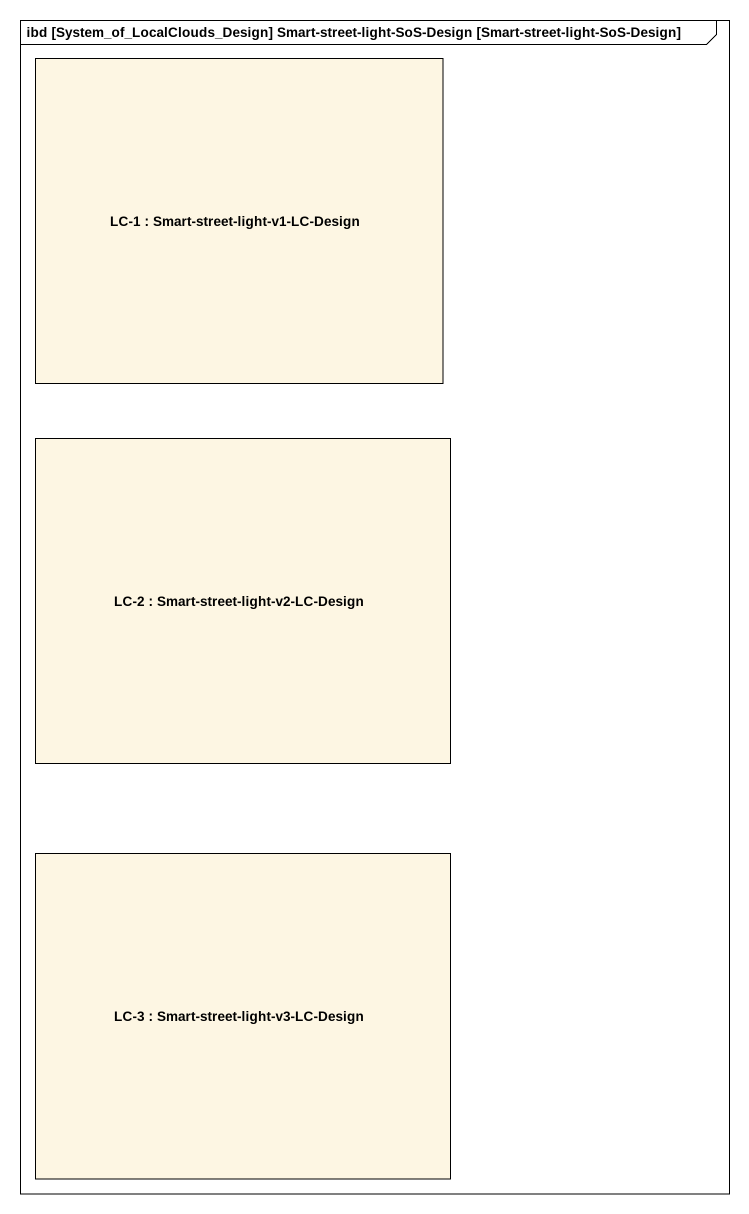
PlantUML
@startuml
mainframe ibd [System_of_LocalClouds_Design] Smart-street-light-SoS-Design [Smart-street-light-SoS-Design]
rectangle "LC-1 : Smart-street-light-v1-LC-Design" as LC_1
rectangle "LC-2 : Smart-street-light-v2-LC-Design" as LC_2
rectangle "LC-3 : Smart-street-light-v3-LC-Design" as LC_3
@enduml
